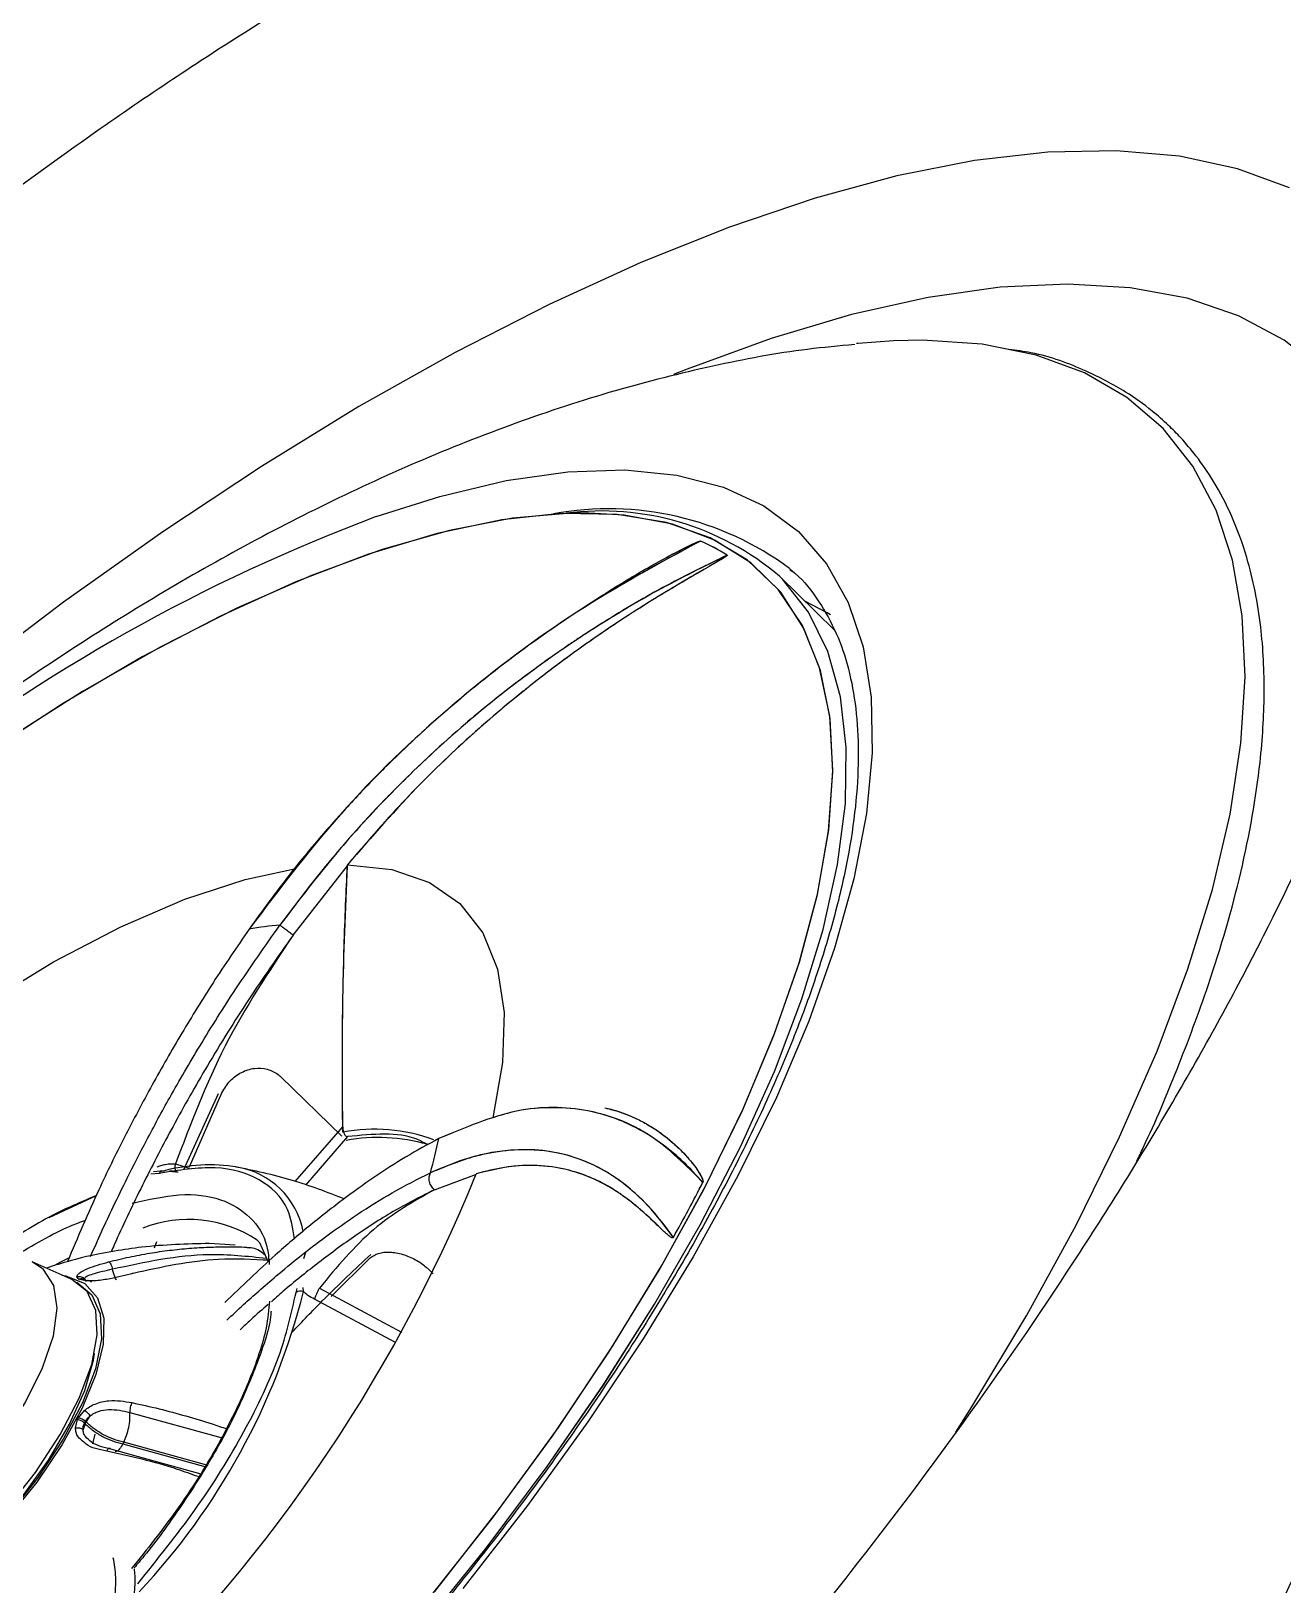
# Model space of a CAD drawing. Header units: inches. Extents: x 2 to 86, y -22 to 129.
# Drawn here: x 71.119 to 73.032, y 19.808 to 22.181 of the extents above; entities that cross this region are included whole.
import ezdxf

# ---------------------------------------------------------------- set-up
doc = ezdxf.new("R2010")
doc.units = ezdxf.units.IN
doc.header["$MEASUREMENT"] = 0
doc.layers.add('1', color=4, linetype='Continuous')
doc.layers.add('BDIM_CYAN', color=4, linetype='Continuous')

# ---------------------------------------------------------------- blocks, each defined once
blk = doc.blocks.new('2020 HS PILLOW')
at = {"layer": '1', "color": 2}
for points, knots in [([(5.8034, -0.0127), (5.5758, -0.0117), (5.1207, -0.0097), (4.4379, -0.0073), (3.7551, -0.0052), (3.0724, -0.0034), (2.3896, -0.0021), (1.7069, -0.001), (1.0241, -0.0003), (0.3414, 0), (-0.3414, 0), (-1.0241, -0.0003), (-1.7069, -0.001), (-2.3896, -0.0021), (-3.0724, -0.0034), (-3.7551, -0.0052), (-4.4379, -0.0073), (-5.1207, -0.0097), (-5.5758, -0.0117), (-5.8034, -0.0127)], [0, 0, 0, 0, 0.058824, 0.117648, 0.176472, 0.235295, 0.294119, 0.352942, 0.411765, 0.470588, 0.529412, 0.588235, 0.647058, 0.705881, 0.764705, 0.823528, 0.882352, 0.941176, 1, 1, 1, 1]), ([(5.8027, -0.0093), (4.0523, -0.005), (0.1838, 0.0045), (-3.6846, -0.0044), (-5.8027, -0.0093)], [0, 0, 0, 0, 0.452479, 1, 1, 1, 1])]:
    blk.add_open_spline(points, degree=3, knots=knots, dxfattribs=at)
blk = doc.blocks.new('2020 RHYTHM')
at = {"layer": 'BDIM_CYAN', "color": 3}
for p, q in [((69.9735, 20.2804), (69.8893, 20.363)), ((69.9735, 20.2804), (69.8893, 20.363)), ((69.9048, 20.3748), (69.9156, 20.3648)), ((69.1464, 19.8148), (69.2293, 19.9205)), ((69.1464, 19.8148), (69.2293, 19.9205)), ((69.2293, 19.9205), (69.2293, 19.922)), ((69.2293, 19.9205), (69.2293, 19.922)), ((69.1274, 19.5982), (69.2209, 19.5076)), ((68.9792, 19.4565), (69.0325, 19.573)), ((68.9883, 19.4609), (69.0376, 19.574)), ((69.1497, 19.4384), (69.2222, 19.5221)), ((69.2295, 19.507), (69.1653, 19.4329)), ((69.3861, 19.5113), (69.3691, 19.5039)), ((68.9666, 19.4653), (68.9873, 19.4586)), ((68.9416, 19.4508), (68.9291, 19.4495)), ((68.95, 19.4547), (68.9331, 19.4531)), ((68.946, 19.4545), (68.943, 19.4543)), ((69.3622, 19.4258), (69.4263, 19.4494)), ((69.3622, 19.4258), (69.4263, 19.4494)), ((68.7738, 19.3832), (68.8458, 19.4172)), ((68.9344, 19.3373), (68.9384, 19.3466)), ((69.0577, 19.3414), (69.0183, 19.3436)), ((69.0917, 19.3488), (69.0942, 19.3464)), ((69.0943, 19.3463), (69.1081, 19.3156)), ((69.163, 19.3208), (69.1659, 19.3303)), ((69.2046, 19.2626), (69.2639, 19.3217)), ((68.8072, 19.2892), (68.7479, 19.3156)), ((69.3537, 19.3039), (69.3602, 19.2976)), ((68.8192, 19.2893), (68.816, 19.293)), ((68.8205, 19.2887), (68.8192, 19.2893)), ((68.8296, 19.2867), (68.8205, 19.2887)), ((68.8273, 19.2888), (68.8259, 19.2894)), ((68.8309, 19.2859), (68.8276, 19.2896)), ((68.8301, 19.2867), (68.8297, 19.2871)), ((69.1509, 19.269), (69.1525, 19.275)), ((69.1623, 19.2703), (69.1617, 19.2765)), ((69.1866, 19.2757), (69.3122, 19.2085)), ((69.3026, 19.1923), (69.1791, 19.2586)), ((68.8184, 19.0774), (68.8277, 19.0888)), ((68.8301, 19.0709), (68.8362, 19.0804)), ((68.8969, 19.0858), (69.038, 19.0467)), ((68.8138, 19.0621), (68.8171, 19.0748)), ((68.8171, 19.0748), (68.8184, 19.0774)), ((68.8288, 19.0683), (68.8254, 19.0597)), ((68.8276, 19.0695), (68.8288, 19.0683)), ((68.8301, 19.0709), (68.8289, 19.0721)), ((68.8436, 19.0525), (68.8398, 19.0376)), ((68.8876, 19.0404), (68.8862, 19.0376)), ((68.8862, 19.0376), (69.013, 19.0025)), ((69.0147, 19.0051), (68.8876, 19.0404)), ((69.006, 18.9914), (68.8677, 19.0297))]:
    blk.add_line(p, q, dxfattribs=at)
at = {"layer": 'BDIM_CYAN', "color": 3, "flags": 128}
for points in [[(70.6689, 20.9557), (70.5892, 20.9852), (70.5007, 21.0041), (70.404, 21.0125), (70.2994, 21.0103), (70.1875, 20.9975), (70.0687, 20.9741), (69.9438, 20.9402), (69.8132, 20.8961), (69.6775, 20.8419), (69.5375, 20.7779), (69.3938, 20.7044), (69.247, 20.6218), (69.098, 20.5303), (68.9473, 20.4306), (68.7957, 20.323), (68.6439, 20.2081)], [(70.8623, 20.3875), (70.8617, 20.3909), (70.8417, 20.476), (70.8114, 20.5521), (70.7709, 20.619), (70.7205, 20.6762), (70.6604, 20.7234), (70.5909, 20.7605), (70.5123, 20.7872), (70.4252, 20.8034), (70.3298, 20.809), (70.2267, 20.804), (70.1165, 20.7884), (69.9996, 20.7623), (69.8767, 20.7258), (69.7484, 20.6791), (69.7275, 20.6707)], [(70.0636, 20.7222), (70.0095, 20.7184), (70.0069, 20.7181)], [(70.1588, 19.0556), (70.1831, 19.094), (70.2673, 19.234), (70.3428, 19.3718), (70.4092, 19.5064), (70.4663, 19.6372), (70.5135, 19.7634), (70.5508, 19.8844), (70.5778, 19.9993), (70.5945, 20.1077), (70.6007, 20.2089), (70.5964, 20.3022), (70.5816, 20.3873), (70.5565, 20.4636), (70.521, 20.5308), (70.4756, 20.5883), (70.4203, 20.6359), (70.3555, 20.6734), (70.2816, 20.7005), (70.199, 20.7171), (70.1081, 20.7231), (70.0636, 20.7222)], [(69.2734, 20.4538), (69.3707, 20.4847), (69.4717, 20.5088), (69.5662, 20.5223), (69.6534, 20.5252), (69.7328, 20.5173), (69.8038, 20.4989), (69.8658, 20.4701), (69.9185, 20.4309), (69.9614, 20.3817), (69.9944, 20.3229), (70.0171, 20.2548), (70.0294, 20.178), (70.0311, 20.093), (70.0224, 20.0003), (70.0032, 19.9006), (69.9737, 19.7947), (69.9341, 19.6832), (69.8847, 19.5669), (69.8258, 19.4468), (69.7578, 19.3235), (69.6812, 19.198), (69.5966, 19.0711), (69.5045, 18.9438), (69.4056, 18.8169)], [(69.5983, 20.4593), (69.5708, 20.4591), (69.4814, 20.4513), (69.3851, 20.4328), (69.2824, 20.4036), (69.1743, 20.3641), (69.0613, 20.3145), (68.9445, 20.2552), (68.8247, 20.1867), (68.7027, 20.1094), (68.5795, 20.0238), (68.456, 19.9308), (68.333, 19.8308), (68.2115, 19.7247), (68.0924, 19.6133), (67.9766, 19.4974), (67.865, 19.3778), (67.7583, 19.2554), (67.6573, 19.1312), (67.5628, 19.006), (67.4756, 18.8808), (67.3962, 18.7565)], [(69.3629, 18.8124), (69.4607, 18.9373), (69.5517, 19.0626), (69.6351, 19.1875), (69.7104, 19.311), (69.7769, 19.4322), (69.8343, 19.5503), (69.8821, 19.6643), (69.9199, 19.7734), (69.9474, 19.8768), (69.9645, 19.9737), (69.9709, 20.0634), (69.9668, 20.1453), (69.952, 20.2188), (69.9268, 20.2832), (69.8913, 20.3382), (69.8457, 20.3832), (69.7904, 20.4181), (69.7258, 20.4425), (69.6524, 20.4562), (69.5983, 20.4593)], [(69.3507, 18.7974), (69.4506, 18.9238), (69.5435, 19.0509), (69.6288, 19.1776), (69.7057, 19.3029), (69.7737, 19.426), (69.8323, 19.5459), (69.881, 19.6616), (69.9195, 19.7723), (69.9475, 19.8772), (69.9647, 19.9754), (69.971, 20.0662), (69.9664, 20.1489), (69.9508, 20.2229), (69.9246, 20.2876), (69.8877, 20.3425), (69.8405, 20.3872), (69.7834, 20.4214), (69.7168, 20.4448), (69.6413, 20.4573), (69.5572, 20.4586), (69.5497, 20.4582)], [(69.5497, 20.4582), (69.4655, 20.4489), (69.3666, 20.4282), (69.2614, 20.3966), (69.1507, 20.3544), (69.0352, 20.302), (68.916, 20.2396), (68.7939, 20.1679), (68.6698, 20.0872), (68.5447, 19.9984)], [(69.3416, 18.7549), (69.4412, 18.8785), (69.5344, 19.003), (69.6204, 19.1274), (69.6986, 19.2509), (69.7685, 19.3724), (69.8297, 19.4913), (69.8816, 19.6066), (69.9238, 19.7174), (69.9561, 19.823), (69.9783, 19.9226), (69.9901, 20.0156), (69.9915, 20.1011), (69.9825, 20.1787), (69.9632, 20.2478), (69.9336, 20.3078), (69.894, 20.3583), (69.8893, 20.3629)], [(69.3416, 18.7548), (69.4412, 18.8785), (69.5343, 19.003), (69.6203, 19.1274), (69.6986, 19.2508), (69.7685, 19.3724), (69.8297, 19.4913), (69.8816, 19.6065), (69.9238, 19.7174), (69.9561, 19.823), (69.9783, 19.9226), (69.9901, 20.0156), (69.9915, 20.1011), (69.9825, 20.1787), (69.9632, 20.2477), (69.9336, 20.3077), (69.894, 20.3583), (69.8893, 20.363)], [(69.9672, 20.304), (69.9624, 20.3069), (69.9283, 20.3247)], [(68.3525, 19.4606), (68.4591, 19.5516), (68.5669, 19.6348), (68.6744, 19.7092), (68.7802, 19.7737), (68.8829, 19.8274), (68.9809, 19.8695), (69.0731, 19.8996), (69.1487, 19.9157)], [(68.3525, 19.4606), (68.4591, 19.5516), (68.5669, 19.6348), (68.6744, 19.7092), (68.7802, 19.7737), (68.8829, 19.8274), (68.9809, 19.8695), (69.0731, 19.8996), (69.1487, 19.9157)], [(69.2293, 19.922), (69.2972, 19.9148), (69.3548, 19.895), (69.4013, 19.8627), (69.4362, 19.8184), (69.4588, 19.7627), (69.4689, 19.6963), (69.4664, 19.6202), (69.4513, 19.5355)], [(69.2293, 19.922), (69.2972, 19.9148), (69.3548, 19.895), (69.4013, 19.8627), (69.4362, 19.8184), (69.4588, 19.7627), (69.4689, 19.6963), (69.4664, 19.6202), (69.4513, 19.5355)], [(68.7821, 19.3107), (68.7916, 19.3158), (68.8045, 19.3225)], [(68.5004, 18.8384), (68.5558, 18.8831), (68.6091, 18.9337), (68.6583, 18.9882), (68.7015, 19.0444), (68.7371, 19.1003), (68.7636, 19.1537), (68.7801, 19.2026), (68.786, 19.245), (68.7809, 19.2793), (68.7651, 19.3042), (68.7479, 19.3156)], [(68.7931, 19.2955), (68.799, 19.2945), (68.828, 19.2827), (68.8476, 19.2609), (68.8572, 19.2297), (68.8563, 19.1902), (68.8451, 19.1438), (68.8239, 19.092), (68.7934, 19.0365), (68.7548, 18.9794), (68.7092, 18.9225), (68.6583, 18.8678), (68.6037, 18.8171), (68.5474, 18.7722)], [(68.8159, 19.2845), (68.8389, 19.2655), (68.8516, 19.2364), (68.8535, 19.1982), (68.8444, 19.1524), (68.8248, 19.1006), (68.7953, 19.0447), (68.757, 18.9867), (68.7113, 18.9287), (68.6598, 18.8727), (68.6045, 18.8209), (68.5472, 18.775)], [(68.626, 18.8508), (68.6567, 18.8806), (68.7077, 18.9364), (68.7529, 18.9942), (68.7906, 19.0519), (68.8196, 19.1074), (68.8387, 19.1588), (68.8472, 19.204), (68.8449, 19.2416), (68.8317, 19.2702), (68.8083, 19.2887), (68.8072, 19.2892)], [(68.368, 18.6917), (68.3757, 18.6931), (68.4217, 18.7067), (68.4726, 18.7303), (68.5264, 18.763), (68.5813, 18.8036), (68.6353, 18.8507), (68.6864, 18.9026), (68.7327, 18.9574), (68.7727, 19.013), (68.8049, 19.0676), (68.828, 19.1191), (68.8413, 19.1657), (68.843, 19.1759)]]:
    blk.add_lwpolyline(points, dxfattribs=at)
at = {"layer": 'BDIM_CYAN', "color": 3}
for centre, radius, start, end in [((69.6291, 20.0022), 0.4635, 53.506, 100.5696), ((69.618, 20.0426), 0.4198, 49.7304, 97.458), ((69.618, 20.0426), 0.4198, 49.736, 97.4582), ((70.2462, 17.8625), 2.7679, 110.5767, 127.9801), ((69.6389, 20.1204), 0.3232, 58.1347, 66.3525), ((69.6389, 20.1204), 0.3232, 58.1357, 66.3572), ((69.1692, 19.3179), 0.5139, 94.7849, 100.0875), ((69.1692, 19.3179), 0.5139, 94.7852, 100.0874), ((69.2701, 19.2484), 0.2697, 70.2378, 100.197), ((69.2761, 19.2249), 0.2806, 74.3923, 99.9822), ((68.6422, 19.6557), 0.7425, 344.0521, 348.2006), ((69.0186, 19.1947), 0.269, 80.9248, 104.7919), ((69.0405, 19.3384), 0.1236, 11.2198, 80.438), ((67.2391, 20.3407), 2.3614, 312.7703, 337.8458), ((67.2649, 20.7277), 2.8202, 330.8278, 332.7661), ((67.2649, 20.7277), 2.8202, 330.828, 332.7661), ((68.9865, 19.1903), 0.1902, 56.4217, 111.5218), ((68.8227, 19.2799), 0.0101, 45.8349, 110.4183), ((68.7994, 19.2203), 0.0733, 64.45, 65.6089), ((68.1521, 19.5256), 1.042, 316.7586, 345.8176), ((69.158, 19.2575), 0.0135, 71.36, 121.6334), ((68.8153, 19.0579), 0.0197, 46.0832, 80.8035), ((68.3018, 19.3452), 0.5936, 332.3266, 332.6141), ((68.303, 19.344), 0.5936, 332.3266, 332.6141)]:
    blk.add_arc(centre, radius, start, end, dxfattribs=at)
for points, knots in [([(69.8853, 23.2925), (69.9094, 23.2684), (69.9576, 23.2202), (70.0296, 23.1482), (70.1013, 23.0764), (70.1729, 23.0049), (70.2442, 22.9336), (70.3153, 22.8625), (70.4121, 22.7657), (70.5342, 22.6436), (70.6971, 22.4807), (70.8745, 22.3032), (71.0983, 22.0794), (71.3512, 21.8265), (71.5813, 21.5964), (71.7589, 21.4189), (71.8854, 21.2924), (72.0111, 21.1666), (72.0943, 21.0835), (72.1358, 21.0419)], [0, 0, 0, 0, 0.030402, 0.060804, 0.091206, 0.121608, 0.15201, 0.182412, 0.212814, 0.276657, 0.3405, 0.425624, 0.510749, 0.638437, 0.766126, 0.824595, 0.883063, 0.941532, 1, 1, 1, 1]), ([(69.7193, 23.0726), (69.706, 23.0553), (69.6543, 22.9884), (69.5633, 22.8724), (69.3289, 22.5773), (68.812, 21.9443), (67.9824, 20.9968), (66.9343, 19.9041), (66.0185, 19.0328), (65.3564, 18.4447), (64.9721, 18.1152), (64.7296, 17.912), (64.5766, 17.7859), (64.5211, 17.7404), (64.5146, 17.7351)], [0.3254136, 0.3254136, 0.3254136, 0.3254136, 0.328125, 0.3359375, 0.34375, 0.375, 0.4375, 0.5, 0.5625, 0.59375, 0.609375, 0.625, 0.6328125, 0.6338483, 0.6338483, 0.6338483, 0.6338483]), ([(69.7193, 23.0726), (69.7264, 23.0649), (69.7407, 23.0494), (69.7623, 23.0261), (69.7842, 23.0026), (69.8062, 22.979), (69.8283, 22.9553), (69.8505, 22.9315), (69.8728, 22.9077), (69.8952, 22.8839), (69.9176, 22.86), (69.94, 22.8361), (69.9625, 22.8122), (69.985, 22.7883), (70.0075, 22.7643), (70.0301, 22.7403), (70.0526, 22.7164), (70.0752, 22.6924), (70.0978, 22.6684), (70.1203, 22.6444), (70.1429, 22.6204), (70.1655, 22.5964), (70.188, 22.5725), (70.2105, 22.5485), (70.2331, 22.5246), (70.2556, 22.5006), (70.2781, 22.4767), (70.3006, 22.4528), (70.323, 22.4289), (70.3455, 22.4051), (70.368, 22.3812), (70.3904, 22.3574), (70.4128, 22.3336), (70.4352, 22.3098), (70.4575, 22.2861), (70.4799, 22.2623), (70.5022, 22.2386), (70.5245, 22.2149), (70.5468, 22.1912), (70.5691, 22.1676), (70.5913, 22.144), (70.6135, 22.1204), (70.6357, 22.0969), (70.6579, 22.0733), (70.6801, 22.0498), (70.7022, 22.0263), (70.7243, 22.0029), (70.7766, 21.9474), (70.8589, 21.8601), (70.9707, 21.7417), (71.0819, 21.6241), (71.1923, 21.5075), (71.3021, 21.3917), (71.4113, 21.2769), (71.5197, 21.1631), (71.6276, 21.0501), (71.6989, 20.9757), (71.7346, 20.9385)], [0, 0, 0, 0, 0.0108686, 0.0217381, 0.0326082, 0.043479, 0.0543502, 0.0652217, 0.0760934, 0.0869652, 0.0978371, 0.1087089, 0.1195806, 0.1304521, 0.1413234, 0.1521945, 0.1630653, 0.173936, 0.1848066, 0.195677, 0.2065474, 0.2174176, 0.2282878, 0.2391579, 0.2500281, 0.2608983, 0.2717685, 0.2826387, 0.2935089, 0.3043791, 0.3152494, 0.3261196, 0.3369899, 0.3478601, 0.3587303, 0.3696006, 0.3804707, 0.3913409, 0.4022111, 0.4130812, 0.4239513, 0.4348213, 0.4456913, 0.4565613, 0.4674312, 0.4783011, 0.4891709, 0.5000406, 0.5555961, 0.6111499, 0.6667023, 0.7222533, 0.7778029, 0.8333517, 0.8889003, 0.9444495, 1, 1, 1, 1]), ([(71.8013, 21.0749), (71.7802, 21.0957), (71.7378, 21.1373), (71.6739, 21.2), (71.6097, 21.2629), (71.5453, 21.3261), (71.4805, 21.3894), (71.4155, 21.453), (71.3501, 21.5168), (71.2845, 21.5807), (71.2185, 21.6449), (71.1522, 21.7092), (71.0856, 21.7737), (71.0186, 21.8383), (70.9513, 21.9032), (70.8836, 21.9681), (70.8156, 22.0333), (70.7473, 22.0986), (70.6785, 22.164), (70.6094, 22.2296), (70.54, 22.2955), (70.4702, 22.3616), (70.4002, 22.4279), (70.3298, 22.4943), (70.2664, 22.5543), (70.2099, 22.6076), (70.1605, 22.6543), (70.111, 22.701), (70.0615, 22.7478), (70.012, 22.7946), (69.9625, 22.8413), (69.9132, 22.888), (69.8639, 22.9347), (69.815, 22.9812), (69.7666, 23.0273), (69.7351, 23.0575), (69.7193, 23.0726)], [0, 0, 0, 0, 0.032606, 0.065211, 0.097816, 0.13042, 0.163024, 0.195628, 0.228232, 0.260837, 0.293443, 0.326049, 0.358656, 0.391264, 0.423872, 0.45648, 0.489089, 0.521698, 0.554309, 0.586919, 0.619531, 0.652143, 0.684756, 0.717368, 0.74998, 0.772709, 0.795437, 0.818166, 0.840894, 0.863623, 0.886353, 0.909084, 0.931814, 0.954545, 0.977273, 1, 1, 1, 1]), ([(67.6862, 16.858), (67.6082, 16.8184), (67.532, 16.7827), (67.383, 16.719), (67.3102, 16.6909), (67.1679, 16.6423), (67.0985, 16.6219), (67.0138, 16.6011), (66.997, 16.5972), (66.9637, 16.5899), (66.9472, 16.5865), (66.8983, 16.5771), (66.8663, 16.5719), (66.7101, 16.5508), (66.5958, 16.5499), (66.4667, 16.5688), (66.4416, 16.5736), (66.4051, 16.5824), (66.393, 16.5856), (66.3695, 16.5925), (66.3579, 16.5961), (66.3013, 16.6157), (66.2597, 16.6353), (66.1837, 16.6819), (66.1494, 16.709), (66.0882, 16.7708), (66.0613, 16.8054), (66.0326, 16.8537), (66.0271, 16.8636), (66.0166, 16.8838), (66.0117, 16.894), (65.9976, 16.9255), (65.9893, 16.9473), (65.9677, 17.015), (65.9575, 17.0633), (65.9457, 17.1659), (65.9441, 17.2204), (65.9483, 17.3067), (65.9508, 17.3363), (65.958, 17.3971), (65.9627, 17.428), (65.9917, 17.5854), (66.0318, 17.7195), (66.1026, 17.8975), (66.1178, 17.9337), (66.1502, 18.007), (66.1676, 18.0443), (66.2223, 18.1568), (66.2623, 18.2328), (66.3925, 18.4633), (66.4928, 18.6206), (66.6201, 18.8021), (66.6344, 18.8224), (66.6634, 18.8628), (66.6781, 18.8831), (66.7224, 18.9437), (66.7526, 18.984), (66.8447, 19.105), (66.9083, 19.1854), (67.0397, 19.3461), (67.1076, 19.4263), (67.2124, 19.5465), (67.2479, 19.5865), (67.3199, 19.6666), (67.3563, 19.7064), (67.5391, 19.9037), (67.6892, 20.0565), (67.92, 20.2783), (67.998, 20.3509), (68.0966, 20.4401), (68.1165, 20.4578), (68.1561, 20.493), (68.1758, 20.5105), (68.2351, 20.5623), (68.2746, 20.5963), (68.4718, 20.7629), (68.6288, 20.8863), (68.8249, 21.0272), (68.864, 21.0548), (68.9424, 21.1084), (68.9817, 21.1346), (69.0983, 21.2101), (69.1747, 21.2566), (69.3249, 21.3422), (69.3988, 21.3812), (69.544, 21.4515), (69.6154, 21.4827), (69.7205, 21.5236), (69.7554, 21.5362), (69.8237, 21.5591), (69.8573, 21.5694), (69.9561, 21.5969), (70.0195, 21.6108), (70.1414, 21.6298), (70.1999, 21.6348), (70.2839, 21.6357), (70.3113, 21.6349), (70.3515, 21.632), (70.3647, 21.6307), (70.3907, 21.6276), (70.4035, 21.6258), (70.4664, 21.6153), (70.5133, 21.6026), (70.6003, 21.5687), (70.6405, 21.5476), (70.6957, 21.5096), (70.7132, 21.4959), (70.7382, 21.4738), (70.7463, 21.4662), (70.7622, 21.4504), (70.7699, 21.4423), (70.8071, 21.4003), (70.8329, 21.3631), (70.8986, 21.2412), (70.9271, 21.1463), (70.943, 21.0109), (70.9451, 20.9829), (70.9475, 20.9259), (70.9476, 20.8967), (70.945, 20.8075), (70.9394, 20.7456), (70.9202, 20.6172), (70.9067, 20.5506), (70.8804, 20.4471), (70.8706, 20.412), (70.8491, 20.3405), (70.8373, 20.3042), (70.7739, 20.1214), (70.7086, 19.97), (70.5894, 19.7353), (70.5461, 19.6557), (70.4757, 19.5343), (70.4512, 19.4934), (70.4011, 19.4119), (70.3752, 19.3711), (70.2427, 19.1672), (70.1256, 19.004), (69.9653, 18.7996), (69.9326, 18.7587), (69.8657, 18.6769), (69.8314, 18.6359), (69.7278, 18.5143), (69.657, 18.4346), (69.4397, 18.1991), (69.2885, 18.0471), (69.1109, 17.882), (69.091, 17.8637), (69.0513, 17.8275), (69.0313, 17.8095), (68.9716, 17.7561), (68.9317, 17.7211), (68.8116, 17.618), (68.7313, 17.5518), (68.57, 17.4242), (68.489, 17.3629), (68.367, 17.2747), (68.3262, 17.2459), (68.2446, 17.1897), (68.2038, 17.1623), (68.0822, 17.0829), (68.002, 17.0333), (67.843, 16.9406), (67.7642, 16.8976), (67.6862, 16.858)], [0, 0, 0, 0, 0.015625, 0.015625, 0.03125, 0.03125, 0.046875, 0.046875, 0.050781, 0.050781, 0.054688, 0.054688, 0.0625, 0.0625, 0.09375, 0.09375, 0.101563, 0.101563, 0.105469, 0.105469, 0.109375, 0.109375, 0.125, 0.125, 0.140625, 0.140625, 0.15625, 0.15625, 0.160156, 0.160156, 0.164063, 0.164063, 0.171875, 0.171875, 0.1875, 0.1875, 0.203125, 0.203125, 0.210938, 0.210938, 0.21875, 0.21875, 0.25, 0.25, 0.257813, 0.257813, 0.265625, 0.265625, 0.28125, 0.28125, 0.3125, 0.3125, 0.316406, 0.316406, 0.320313, 0.320313, 0.328125, 0.328125, 0.34375, 0.34375, 0.359375, 0.359375, 0.367188, 0.367188, 0.375, 0.375, 0.40625, 0.40625, 0.421875, 0.421875, 0.425781, 0.425781, 0.429688, 0.429688, 0.4375, 0.4375, 0.46875, 0.46875, 0.476563, 0.476563, 0.484375, 0.484375, 0.5, 0.5, 0.515625, 0.515625, 0.53125, 0.53125, 0.539063, 0.539063, 0.546875, 0.546875, 0.5625, 0.5625, 0.578125, 0.578125, 0.585938, 0.585938, 0.589844, 0.589844, 0.59375, 0.59375, 0.609375, 0.609375, 0.625, 0.625, 0.632813, 0.632813, 0.636719, 0.636719, 0.640625, 0.640625, 0.65625, 0.65625, 0.6875, 0.6875, 0.695313, 0.695313, 0.703125, 0.703125, 0.71875, 0.71875, 0.734375, 0.734375, 0.742188, 0.742188, 0.75, 0.75, 0.78125, 0.78125, 0.796875, 0.796875, 0.804688, 0.804688, 0.8125, 0.8125, 0.84375, 0.84375, 0.851563, 0.851563, 0.859375, 0.859375, 0.875, 0.875, 0.90625, 0.90625, 0.910156, 0.910156, 0.914063, 0.914063, 0.921875, 0.921875, 0.9375, 0.9375, 0.953125, 0.953125, 0.960938, 0.960938, 0.96875, 0.96875, 0.984375, 0.984375, 1, 1, 1, 1]), ([(70.0044, 20.7165), (69.9804, 20.7144), (69.9073, 20.7078), (69.7852, 20.6845), (69.6366, 20.6473), (69.4861, 20.598), (69.3364, 20.5387), (69.1894, 20.4708), (69.0465, 20.396), (68.9075, 20.3151), (68.7725, 20.2289), (68.6415, 20.1383), (68.5153, 20.0444), (68.3958, 19.9494), (68.2876, 19.858), (68.1951, 19.7757), (68.1107, 19.6973), (68.0373, 19.6265), (67.9893, 19.578), (67.9693, 19.5578)], [0, 0, 0, 0, 0.032598, 0.099227, 0.168906, 0.240693, 0.312964, 0.38394, 0.45332, 0.521106, 0.587386, 0.652202, 0.715421, 0.776468, 0.833334, 0.881823, 0.920948, 0.96713, 1, 1, 1, 1]), ([(70.4353, 19.4695), (70.4386, 19.4764), (70.4622, 19.5244), (70.4995, 19.6144), (70.5529, 19.7566), (70.5984, 19.9152), (70.6244, 20.0622), (70.6319, 20.1859), (70.6266, 20.2914), (70.6086, 20.3813), (70.5821, 20.4537), (70.5555, 20.5049), (70.5286, 20.5441), (70.505, 20.5721), (70.4824, 20.595), (70.455, 20.619), (70.4144, 20.6482), (70.3538, 20.6792), (70.2949, 20.7019), (70.2514, 20.7076), (70.2401, 20.7091)], [0, 0, 0, 0, 0.010401, 0.073019, 0.142, 0.239914, 0.342844, 0.411332, 0.484429, 0.567522, 0.622192, 0.673328, 0.714711, 0.74633, 0.769653, 0.799004, 0.842911, 0.901358, 0.97432, 1, 1, 1, 1]), ([(69.7686, 20.4165), (69.7052, 20.3821), (69.5786, 20.3135), (69.3961, 20.1762), (69.224, 20.015), (69.1275, 19.8876), (69.0792, 19.8239)], [0, 0, 0, 0, 0.2501852, 0.5001719, 0.7500543, 1, 1, 1, 1]), ([(69.7686, 20.4165), (69.7152, 20.3879), (69.6218, 20.3378), (69.4901, 20.2474), (69.3937, 20.1704), (69.3193, 20.1027), (69.2668, 20.051), (69.2203, 20.0015), (69.1783, 19.9533), (69.1314, 19.8962), (69.0992, 19.8516), (69.0792, 19.8239)], [0, 0, 0, 0, 0.2105463, 0.3686276, 0.5331854, 0.613167, 0.6914422, 0.7680959, 0.827975, 0.8928335, 1, 1, 1, 1]), ([(69.5856, 20.3118), (69.5959, 20.3187), (69.6182, 20.3335), (69.6511, 20.3539), (69.6827, 20.3726), (69.7163, 20.3915), (69.7431, 20.4055), (69.7616, 20.4142), (69.7665, 20.4161), (69.7679, 20.4165), (69.7684, 20.4166), (69.7685, 20.4165), (69.7686, 20.4165)], [0, 0, 0, 0, 0.169396, 0.365318, 0.53703, 0.683997, 0.911295, 0.972799, 0.990531, 0.996235, 0.998342, 1, 1, 1, 1]), ([(69.7173, 20.3918), (69.7298, 20.3984), (69.7457, 20.4068), (69.7622, 20.4145), (69.7667, 20.4162), (69.768, 20.4165), (69.7684, 20.4166), (69.7685, 20.4165), (69.7686, 20.4165)], [0, 0, 0, 0, 0.712676, 0.911126, 0.968686, 0.987401, 0.994405, 1, 1, 1, 1]), ([(69.8096, 20.3949), (69.7739, 20.3775), (69.7096, 20.346), (69.6397, 20.3045), (69.5997, 20.279), (69.5825, 20.2678), (69.5668, 20.2573), (69.5526, 20.2475), (69.5399, 20.2386), (69.4939, 20.2059), (69.4161, 20.1454), (69.3108, 20.0486), (69.2129, 19.944), (69.155, 19.8678), (69.1263, 19.83)], [0, 0, 0, 0, 0.143689, 0.258956, 0.284448, 0.307987, 0.329573, 0.349205, 0.366882, 0.382606, 0.540573, 0.696139, 0.849289, 1, 1, 1, 1]), ([(69.8096, 20.3949), (69.7829, 20.382), (69.7236, 20.3533), (69.6392, 20.3048), (69.5559, 20.2507), (69.4825, 20.1973), (69.4067, 20.1361), (69.331, 20.0675), (69.2572, 19.9917), (69.1886, 19.913), (69.1478, 19.8586), (69.1263, 19.83)], [0, 0, 0, 0, 0.107487, 0.23857, 0.342527, 0.450053, 0.545408, 0.666282, 0.78411, 0.886489, 1, 1, 1, 1]), ([(69.8096, 20.3949), (69.8096, 20.3949), (69.8096, 20.3949), (69.8096, 20.3948), (69.8096, 20.3947), (69.8095, 20.3946), (69.8094, 20.3944), (69.809, 20.394), (69.8081, 20.3933), (69.804, 20.3905), (69.7967, 20.3861), (69.7852, 20.3794), (69.7714, 20.3715), (69.7545, 20.3618), (69.7347, 20.3501), (69.7087, 20.3346), (69.6736, 20.3129), (69.6295, 20.2842), (69.576, 20.247), (69.511, 20.1985), (69.4307, 20.1319), (69.3325, 20.0407), (69.2663, 19.9645), (69.2293, 19.922)], [0, 0, 0, 0, 0.000416, 0.0006, 0.00078, 0.000969, 0.001177, 0.001677, 0.003122, 0.005243, 0.020905, 0.037848, 0.05999, 0.087307, 0.118997, 0.156131, 0.213741, 0.290149, 0.37321, 0.479469, 0.616934, 0.78586, 1, 1, 1, 1]), ([(69.8096, 20.3949), (69.8096, 20.3949), (69.8096, 20.3949), (69.8096, 20.3948), (69.8096, 20.3947), (69.8095, 20.3946), (69.8094, 20.3944), (69.809, 20.394), (69.8082, 20.3934), (69.8043, 20.3906), (69.7972, 20.3864), (69.7861, 20.38), (69.7728, 20.3723), (69.752, 20.3603), (69.7217, 20.3425), (69.6802, 20.3171), (69.6448, 20.2942), (69.6173, 20.2756), (69.5995, 20.2633), (69.578, 20.2481), (69.554, 20.2306), (69.5304, 20.2127), (69.5106, 20.1972), (69.4668, 20.1623), (69.4005, 20.1048), (69.3114, 20.0176), (69.2571, 19.9543), (69.2293, 19.922)], [0, 0, 0, 0, 0.0004, 0.000576, 0.00075, 0.000931, 0.001131, 0.001611, 0.002997, 0.005031, 0.020048, 0.036526, 0.057769, 0.083747, 0.136768, 0.204479, 0.286483, 0.310738, 0.34021, 0.374837, 0.418209, 0.460123, 0.493645, 0.518883, 0.683343, 0.838295, 1, 1, 1, 1]), ([(69.9055, 20.3732), (69.908, 20.3712), (69.9257, 20.3578), (69.9498, 20.326), (69.9772, 20.2775), (69.9958, 20.2228), (70.0071, 20.1619), (70.0111, 20.0948), (70.0076, 20.0215), (69.9965, 19.9423), (69.9779, 19.8577), (69.9517, 19.7679), (69.918, 19.6736), (69.8769, 19.5754), (69.8285, 19.4737), (69.7733, 19.3695), (69.7115, 19.2632), (69.6437, 19.1559), (69.5706, 19.0484), (69.4932, 18.9421), (69.4136, 18.8395), (69.3364, 18.7455), (69.2665, 18.6644), (69.1996, 18.5899), (69.1395, 18.5255), (69.0985, 18.4834), (69.082, 18.4664)], [0, 0, 0, 0, 0.008801, 0.061389, 0.109778, 0.15668, 0.202654, 0.248183, 0.293567, 0.338952, 0.384413, 0.429989, 0.475679, 0.521464, 0.56731, 0.613175, 0.658998, 0.704694, 0.750124, 0.795032, 0.838855, 0.879995, 0.91488, 0.943302, 0.977094, 1, 1, 1, 1]), ([(69.2223, 19.5138), (69.2218, 19.5824), (69.2209, 19.7199), (69.2265, 19.8535), (69.2293, 19.9205)], [0, 0, 0, 0, 0.4987121, 1, 1, 1, 1]), ([(69.2222, 19.5221), (69.222, 19.541), (69.2215, 19.589), (69.2216, 19.6578), (69.2226, 19.7305), (69.2242, 19.7957), (69.2264, 19.8597), (69.2283, 19.9007), (69.2293, 19.9205)], [0, 0, 0, 0, 0.140194, 0.355987, 0.512976, 0.68565, 0.848015, 1, 1, 1, 1]), ([(69.0792, 19.8239), (69.0606, 19.7967), (69.0249, 19.7445), (68.9757, 19.6648), (68.9305, 19.586), (68.8884, 19.5062), (68.8441, 19.4164), (68.8172, 19.3527), (68.8017, 19.316)], [0, 0, 0, 0, 0.1679175, 0.3229165, 0.4789753, 0.6347365, 0.7894509, 1, 1, 1, 1]), ([(68.837, 19.324), (68.8425, 19.3366), (68.8536, 19.3619), (68.8724, 19.4017), (68.8951, 19.4483), (68.9236, 19.5039), (68.9602, 19.5714), (69.0054, 19.6489), (69.061, 19.7374), (69.1036, 19.7978), (69.1263, 19.83)], [0, 0, 0, 0, 0.071727, 0.144484, 0.228522, 0.340093, 0.46733, 0.623005, 0.798646, 1, 1, 1, 1]), ([(69.1464, 19.8148), (69.1445, 19.8161), (69.1406, 19.8188), (69.1346, 19.8233), (69.1293, 19.8274), (69.1273, 19.8292), (69.1263, 19.83)], [0, 0, 0, 0, 0.240996, 0.5, 0.759004, 1, 1, 1, 1]), ([(69.1464, 19.8148), (69.1445, 19.8161), (69.1406, 19.8188), (69.1346, 19.8233), (69.1293, 19.8274), (69.1273, 19.8292), (69.1263, 19.83)], [0, 0, 0, 0, 0.240961, 0.499951, 0.758968, 1, 1, 1, 1]), ([(69.1464, 19.8148), (69.1233, 19.782), (69.0775, 19.7168), (69.0168, 19.6188), (68.9639, 19.5259), (68.9184, 19.438), (68.8872, 19.3739), (68.8714, 19.3379), (68.8683, 19.3308)], [0, 0, 0, 0, 0.213865, 0.424608, 0.614518, 0.785701, 0.95759, 1, 1, 1, 1]), ([(69.1464, 19.8148), (69.1096, 19.7595), (69.0365, 19.6496), (68.9898, 19.5264), (68.9666, 19.4653)], [0, 0, 0, 0, 0.503992, 1, 1, 1, 1]), ([(69.0376, 19.574), (69.0415, 19.5803), (69.0491, 19.593), (69.067, 19.606), (69.0871, 19.6124), (69.1069, 19.6111), (69.1202, 19.6047), (69.1261, 19.5994), (69.1274, 19.5982)], [0, 0, 0, 0, 0.1949407, 0.3898487, 0.5845358, 0.7719154, 0.9481084, 1, 1, 1, 1]), ([(69.7724, 19.4371), (69.7466, 19.4631), (69.6949, 19.5149), (69.5989, 19.5518), (69.4896, 19.5546), (69.4092, 19.5208), (69.3691, 19.5039)], [0, 0, 0, 0, 0.250185, 0.500172, 0.750054, 1, 1, 1, 1]), ([(69.7724, 19.4371), (69.7626, 19.4479), (69.7435, 19.4688), (69.7097, 19.4971), (69.6742, 19.5197), (69.6353, 19.5367), (69.593, 19.5483), (69.5437, 19.5524), (69.4947, 19.5488), (69.4633, 19.5395), (69.451, 19.5358)], [0, 0, 0, 0, 0.118224, 0.22921, 0.373928, 0.485306, 0.603548, 0.758612, 0.905147, 1, 1, 1, 1]), ([(69.6227, 19.5507), (69.625, 19.5502), (69.6342, 19.5485), (69.6493, 19.5434), (69.6682, 19.5359), (69.6862, 19.5267), (69.706, 19.5143), (69.7258, 19.4989), (69.7436, 19.4816), (69.7563, 19.4668), (69.7648, 19.4551), (69.7698, 19.4467), (69.7722, 19.4414), (69.7727, 19.4388), (69.7727, 19.4378), (69.7725, 19.4373), (69.7724, 19.4371)], [0, 0, 0, 0, 0.036448, 0.144745, 0.252492, 0.359661, 0.46622, 0.624118, 0.751556, 0.847416, 0.915922, 0.963634, 0.98861, 0.995931, 0.998346, 1, 1, 1, 1]), ([(69.6297, 19.5491), (69.6353, 19.5476), (69.6476, 19.5442), (69.6657, 19.537), (69.6842, 19.5278), (69.7022, 19.5168), (69.7188, 19.5044), (69.7335, 19.4915), (69.7457, 19.4791), (69.7579, 19.4648), (69.7669, 19.4524), (69.7718, 19.4423), (69.7726, 19.4391), (69.7726, 19.4379), (69.7726, 19.4375), (69.7725, 19.4372), (69.7724, 19.4371)], [0, 0, 0, 0, 0.094876, 0.208146, 0.322246, 0.437202, 0.555164, 0.66033, 0.752375, 0.831008, 0.952648, 0.98551, 0.994964, 0.997999, 0.999119, 1, 1, 1, 1]), ([(69.2222, 19.5221), (69.2223, 19.5202), (69.2225, 19.5174), (69.2233, 19.5138), (69.2242, 19.5114), (69.2253, 19.5094), (69.2266, 19.5079), (69.2281, 19.507), (69.229, 19.507), (69.2295, 19.507)], [0, 0, 0, 0, 0.275753, 0.40596, 0.527611, 0.647998, 0.763449, 0.879383, 1, 1, 1, 1]), ([(69.3518, 19.4943), (69.3461, 19.4976), (69.3161, 19.515), (69.2683, 19.5106), (69.2295, 19.507)], [0, 0, 0, 0, 0.188389, 1, 1, 1, 1]), ([(69.3691, 19.5039), (69.3522, 19.4948), (69.3198, 19.4774), (69.2702, 19.4453), (69.2207, 19.4099), (69.1703, 19.3702), (69.1106, 19.3195), (69.0677, 19.2783), (69.0419, 19.2535)], [0, 0, 0, 0, 0.163946, 0.315278, 0.464911, 0.618234, 0.770778, 1, 1, 1, 1]), ([(69.7273, 19.3531), (69.7146, 19.37), (69.6916, 19.4006), (69.6626, 19.4266), (69.645, 19.4399), (69.6373, 19.4452), (69.6301, 19.4499), (69.6234, 19.4539), (69.6174, 19.4573), (69.5952, 19.469), (69.5547, 19.4838), (69.4917, 19.4892), (69.4252, 19.4799), (69.3791, 19.4611), (69.3562, 19.4517)], [0, 0, 0, 0, 0.143681, 0.2589465, 0.2844391, 0.307979, 0.3295661, 0.3491999, 0.3668799, 0.3826057, 0.540573, 0.6961391, 0.8492892, 1, 1, 1, 1]), ([(69.7273, 19.3531), (69.7179, 19.3659), (69.6969, 19.3944), (69.6628, 19.4274), (69.6256, 19.4539), (69.5895, 19.4715), (69.5488, 19.4836), (69.504, 19.4885), (69.4556, 19.4845), (69.4063, 19.4729), (69.3734, 19.459), (69.3562, 19.4517)], [0, 0, 0, 0, 0.107422, 0.238426, 0.342334, 0.449837, 0.545161, 0.666071, 0.783925, 0.886394, 1, 1, 1, 1]), ([(68.9386, 19.4608), (68.9405, 19.4616), (68.9442, 19.4631), (68.9515, 19.4647), (68.9594, 19.4656), (68.9642, 19.4654), (68.9666, 19.4653)], [0, 0, 0, 0, 0.2524801, 0.505057, 0.7548782, 1, 1, 1, 1]), ([(69.1487, 19.3512), (69.146, 19.3669), (69.139, 19.4069), (69.0976, 19.4443), (69.032, 19.465), (68.9715, 19.4555), (68.9416, 19.4508)], [0, 0, 0, 0, 0.1772365, 0.4537798, 0.7303231, 1, 1, 1, 1]), ([(68.9668, 19.4558), (68.9667, 19.4563), (68.9663, 19.4575), (68.9661, 19.4598), (68.9662, 19.4625), (68.9665, 19.4643), (68.9666, 19.4653)], [0, 0, 0, 0, 0.224988, 0.474808, 0.735388, 1, 1, 1, 1]), ([(69.2243, 19.4119), (69.1982, 19.422), (69.1437, 19.4429), (69.0865, 19.4549), (69.0567, 19.4611)], [0, 0, 0, 0, 0.478526, 1, 1, 1, 1]), ([(69.7041, 19.3704), (69.7041, 19.3704), (69.6995, 19.3748), (69.6895, 19.3845), (69.6722, 19.3999), (69.657, 19.4118), (69.6449, 19.4203), (69.637, 19.4255), (69.6271, 19.4314), (69.6159, 19.4375), (69.6046, 19.4428), (69.5948, 19.4469), (69.5727, 19.455), (69.5369, 19.463), (69.4833, 19.4639), (69.4455, 19.4548), (69.4262, 19.4502)], [0, 0, 0, 0, 0.000289, 0.058607, 0.13338, 0.224155, 0.25045, 0.282579, 0.320474, 0.367658, 0.413142, 0.449793, 0.477726, 0.656209, 0.824477, 1, 1, 1, 1]), ([(69.7273, 19.3531), (69.7273, 19.353), (69.7273, 19.3529), (69.7272, 19.3528), (69.727, 19.3527), (69.7269, 19.3526), (69.7268, 19.3525), (69.7266, 19.3524), (69.7261, 19.3524), (69.7255, 19.3524), (69.7228, 19.3534), (69.7194, 19.3563), (69.7143, 19.3606), (69.7089, 19.3658), (69.7016, 19.3728), (69.6922, 19.3819), (69.6803, 19.3928), (69.6664, 19.4046), (69.6515, 19.4159), (69.635, 19.427), (69.6161, 19.4377), (69.5907, 19.4491), (69.5568, 19.4594), (69.5152, 19.464), (69.4707, 19.4615), (69.4406, 19.4538), (69.4262, 19.4502)], [0, 0, 0, 0, 0.000231, 0.000437, 0.000628, 0.000819, 0.001023, 0.001252, 0.001812, 0.00345, 0.005859, 0.023596, 0.040537, 0.061853, 0.087513, 0.12771, 0.17519, 0.229807, 0.291388, 0.346437, 0.414944, 0.495682, 0.609911, 0.750097, 0.879926, 1, 1, 1, 1]), ([(68.9568, 19.4543), (68.9577, 19.4542), (68.962, 19.4541), (68.9661, 19.4533), (68.9693, 19.4527)], [0, 0, 0, 0, 0.207962, 1, 1, 1, 1]), ([(68.9709, 19.4527), (68.9673, 19.4533), (68.9632, 19.4541), (68.9587, 19.4543), (68.9582, 19.4543)], [0, 0, 0, 0, 0.871671, 1, 1, 1, 1]), ([(69.045, 19.2265), (69.0535, 19.2345), (69.0698, 19.2499), (69.095, 19.2722), (69.1236, 19.2968), (69.1577, 19.3249), (69.1991, 19.3567), (69.2465, 19.39), (69.3005, 19.4239), (69.3368, 19.442), (69.3562, 19.4517)], [0, 0, 0, 0, 0.078805, 0.151007, 0.234404, 0.345125, 0.471391, 0.62588, 0.800181, 1, 1, 1, 1]), ([(69.3622, 19.4258), (69.3606, 19.4274), (69.3572, 19.4309), (69.3544, 19.438), (69.3538, 19.4455), (69.3554, 19.4497), (69.3562, 19.4517)], [0, 0, 0, 0, 0.240996, 0.5, 0.759004, 1, 1, 1, 1]), ([(69.3622, 19.4258), (69.3606, 19.4274), (69.3572, 19.4309), (69.3544, 19.438), (69.3538, 19.4455), (69.3554, 19.4497), (69.3562, 19.4517)], [0, 0, 0, 0, 0.240961, 0.499951, 0.758968, 1, 1, 1, 1]), ([(68.8458, 19.4171), (68.8187, 19.4056), (68.7655, 19.383), (68.7072, 19.3437), (68.6786, 19.3244)], [0, 0, 0, 0, 0.508886, 1, 1, 1, 1]), ([(68.9005, 19.4052), (68.9252, 19.4107), (68.9769, 19.4223), (69.0378, 19.414), (69.0824, 19.3864), (69.1063, 19.3511), (69.1091, 19.3211), (69.11, 19.3115)], [0, 0, 0, 0, 0.213246, 0.447489, 0.676864, 0.897085, 1, 1, 1, 1]), ([(69.3622, 19.4258), (69.3426, 19.4159), (69.3037, 19.3964), (69.2442, 19.3582), (69.1876, 19.3168), (69.1444, 19.2824), (69.12, 19.2609), (69.1131, 19.2547)], [0, 0, 0, 0, 0.2503644, 0.4970736, 0.7193952, 0.9197926, 1, 1, 1, 1]), ([(69.3622, 19.4258), (69.3305, 19.4079), (69.2674, 19.3725), (69.2134, 19.3078), (69.1866, 19.2757)], [0, 0, 0, 0, 0.503992, 1, 1, 1, 1]), ([(68.7185, 19.323), (68.7484, 19.3409), (68.7871, 19.364), (68.8215, 19.3765), (68.8293, 19.3793)], [0, 0, 0, 0, 0.772004, 1, 1, 1, 1]), ([(69.0183, 19.3436), (68.9838, 19.3428), (68.9354, 19.3416), (68.8645, 19.3308), (68.8155, 19.321), (68.7815, 19.3099), (68.7695, 19.306)], [0, 0, 0, 0, 0.408716, 0.5745648, 0.8506693, 1, 1, 1, 1]), ([(73.2832, 19.3511), (73.2194, 19.2763), (73.0918, 19.1266), (72.8888, 18.9183), (72.685, 18.7251), (72.4832, 18.5484), (72.2811, 18.385), (72.0814, 18.2371), (71.8865, 18.1057), (71.6967, 17.9909), (71.5144, 17.8947), (71.3415, 17.8177), (71.1789, 17.7605), (71.029, 17.7249), (70.8934, 17.711), (70.7739, 17.7193), (70.6727, 17.7508), (70.5907, 17.8047), (70.5291, 17.8805), (70.4897, 17.9781), (70.4724, 18.0958), (70.4774, 18.232), (70.5057, 18.3857), (70.5556, 18.5542), (70.6285, 18.7359), (70.696, 18.8809), (70.7447, 18.9665), (70.7555, 18.9854)], [0, 0, 0, 0, 0.0456557, 0.0912986, 0.132242, 0.1733219, 0.2142608, 0.2540015, 0.2938701, 0.3336134, 0.3733459, 0.4132021, 0.452938, 0.4933912, 0.5339706, 0.5744259, 0.615493, 0.6566893, 0.6977572, 0.7391581, 0.7806905, 0.8220915, 0.8635974, 0.9052354, 0.946741, 0.9882568, 1, 1, 1, 1]), ([(68.8644, 19.3156), (68.8749, 19.3181), (68.8957, 19.3232), (68.9269, 19.329), (68.9575, 19.3335), (68.9877, 19.3365), (69.0174, 19.3384), (69.0464, 19.3386), (69.0675, 19.3389), (69.0785, 19.3376), (69.0802, 19.3373)], [0, 0, 0, 0, 0.147126, 0.291616, 0.433502, 0.572824, 0.709624, 0.843955, 0.975872, 1, 1, 1, 1]), ([(68.8704, 19.3048), (68.9198, 19.3155), (68.9985, 19.3325), (69.0765, 19.3244), (69.1055, 19.3214)], [0, 0, 0, 0, 0.627866, 1, 1, 1, 1]), ([(69.1106, 19.318), (69.0845, 19.3193), (69.015, 19.3228), (68.9455, 19.3075), (68.9021, 19.298)], [0, 0, 0, 0, 0.375768, 1, 1, 1, 1]), ([(69.1036, 19.3257), (69.0981, 19.3305), (69.0917, 19.3361), (69.0813, 19.337), (69.0799, 19.3371)], [0, 0, 0, 0, 0.859986, 1, 1, 1, 1]), ([(69.145, 19.2084), (69.1604, 19.2246), (69.202, 19.2682), (69.2407, 19.3043), (69.265, 19.3271)], [0, 0, 0, 0, 0.3714142, 1, 1, 1, 1]), ([(69.2639, 19.3217), (69.2679, 19.3244), (69.2757, 19.3297), (69.2937, 19.3313), (69.3136, 19.3279), (69.3333, 19.3196), (69.3465, 19.3107), (69.3524, 19.3052), (69.3537, 19.3039)], [0, 0, 0, 0, 0.194941, 0.389849, 0.584536, 0.771915, 0.948108, 1, 1, 1, 1]), ([(68.816, 19.293), (68.8162, 19.2939), (68.8167, 19.2957), (68.8212, 19.2999), (68.8352, 19.3073), (68.8531, 19.3124), (68.8644, 19.3156)], [0, 0, 0, 0, 0.123898, 0.249753, 0.523032, 1, 1, 1, 1]), ([(68.816, 19.293), (68.8171, 19.2932), (68.8192, 19.2935), (68.8225, 19.2929), (68.8254, 19.2917), (68.8269, 19.2903), (68.8276, 19.2896)], [0, 0, 0, 0, 0.253858, 0.511348, 0.762851, 1, 1, 1, 1]), ([(68.8276, 19.2896), (68.8279, 19.2902), (68.8283, 19.2915), (68.8322, 19.2943), (68.8446, 19.2991), (68.8599, 19.3025), (68.8704, 19.3048)], [0, 0, 0, 0, 0.117217, 0.235671, 0.477768, 1, 1, 1, 1]), ([(68.9021, 19.298), (68.8905, 19.295), (68.8721, 19.2903), (68.8491, 19.287), (68.8368, 19.2863), (68.832, 19.2866), (68.8296, 19.2867)], [0, 0, 0, 0, 0.471205, 0.750514, 0.876199, 1, 1, 1, 1]), ([(68.8644, 19.3156), (68.8649, 19.3153), (68.8659, 19.3147), (68.8677, 19.3122), (68.8693, 19.3087), (68.87, 19.3061), (68.8704, 19.3048)], [0, 0, 0, 0, 0.2421821, 0.4999954, 0.7578091, 1, 1, 1, 1]), ([(68.8765, 19.2875), (68.8756, 19.2893), (68.8731, 19.2945), (68.8714, 19.3008), (68.8704, 19.3048)], [0, 0, 0, 0, 0.367848, 1, 1, 1, 1]), ([(68.8999, 19.2975), (68.9001, 19.2978), (68.9007, 19.2986), (68.9016, 19.2982), (68.9021, 19.298)], [0, 0, 0, 0, 0.427794, 1, 1, 1, 1]), ([(68.8297, 19.2871), (68.829, 19.2875), (68.8276, 19.2882), (68.8276, 19.2891), (68.8276, 19.2896)], [0, 0, 0, 0, 0.4930063, 1, 1, 1, 1]), ([(68.8296, 19.2867), (68.8304, 19.287), (68.8319, 19.2876), (68.8342, 19.2875), (68.8364, 19.2866), (68.8376, 19.2853), (68.8382, 19.2847)], [0, 0, 0, 0, 0.2454066, 0.4999993, 0.7545923, 1, 1, 1, 1]), ([(69.1791, 19.2586), (69.1756, 19.2604), (69.169, 19.2637), (69.1644, 19.2682), (69.1623, 19.2703)], [0, 0, 0, 0, 0.5398671, 1, 1, 1, 1]), ([(69.1791, 19.2586), (69.1793, 19.2592), (69.1798, 19.2603), (69.1807, 19.2624), (69.1817, 19.2647), (69.1827, 19.267), (69.1838, 19.2693), (69.1848, 19.2717), (69.1858, 19.2739), (69.1863, 19.2751), (69.1866, 19.2757)], [0, 0, 0, 0, 0.131136, 0.260274, 0.38408, 0.500001, 0.615922, 0.739727, 0.868865, 1, 1, 1, 1]), ([(69.1103, 19.2557), (69.109, 19.2425), (69.1056, 19.2057), (69.08, 19.1317), (69.0341, 19.0372), (68.9735, 18.9399), (68.9229, 18.8765), (68.8997, 18.8474)], [0, 0, 0, 0, 0.123071, 0.341665, 0.569347, 0.801861, 1, 1, 1, 1]), ([(68.9089, 18.8241), (68.9389, 18.8613), (69.0017, 18.9391), (69.0746, 19.0576), (69.1292, 19.1723), (69.1437, 19.2371), (69.1509, 19.269)], [0, 0, 0, 0, 0.23549, 0.492453, 0.749417, 1, 1, 1, 1]), ([(69.1084, 19.2507), (69.0995, 19.243), (69.0852, 19.2308), (69.0708, 19.2171), (69.0655, 19.212)], [0, 0, 0, 0, 0.625424, 1, 1, 1, 1]), ([(69.1126, 19.2406), (69.1126, 19.24), (69.1121, 19.2204), (69.0953, 19.1694), (69.0645, 19.094), (69.0232, 19.0162), (68.9745, 18.9407), (68.9341, 18.8844), (68.9085, 18.8542), (68.9034, 18.8483)], [0, 0, 0, 0, 0.006715, 0.229577, 0.431766, 0.613849, 0.787985, 0.958424, 1, 1, 1, 1]), ([(68.8277, 19.0888), (68.8301, 19.0907), (68.8349, 19.0945), (68.8472, 19.1005), (68.8702, 19.1057), (68.8885, 19.1026), (68.9001, 19.1007)], [0, 0, 0, 0, 0.123611, 0.24939, 0.525922, 1, 1, 1, 1]), ([(68.8277, 19.0888), (68.8284, 19.0883), (68.83, 19.0874), (68.8323, 19.0852), (68.8344, 19.0829), (68.8356, 19.0812), (68.8362, 19.0804)], [0, 0, 0, 0, 0.253858, 0.511348, 0.762851, 1, 1, 1, 1]), ([(68.8289, 19.0721), (68.8299, 19.0736), (68.8317, 19.0767), (68.8347, 19.0792), (68.8362, 19.0804)], [0, 0, 0, 0, 0.4930063, 1, 1, 1, 1]), ([(68.8362, 19.0804), (68.8381, 19.0818), (68.842, 19.0846), (68.8515, 19.0886), (68.8708, 19.0915), (68.8863, 19.0881), (68.8969, 19.0858)], [0, 0, 0, 0, 0.117215, 0.235668, 0.477776, 1, 1, 1, 1]), ([(68.8876, 19.0404), (68.8891, 19.0436), (68.8922, 19.0502), (68.8955, 19.0626), (68.8973, 19.0752), (68.8971, 19.0824), (68.8969, 19.0858)], [0, 0, 0, 0, 0.242922, 0.500087, 0.757204, 1, 1, 1, 1]), ([(68.9001, 19.1007), (68.8996, 19.0997), (68.8986, 19.0976), (68.8975, 19.0935), (68.8968, 19.0894), (68.8969, 19.087), (68.8969, 19.0858)], [0, 0, 0, 0, 0.242181, 0.499995, 0.757809, 1, 1, 1, 1]), ([(68.9001, 19.1007), (68.914, 19.0977), (68.9413, 19.0916), (68.9823, 19.0806), (69.0169, 19.0703), (69.0378, 19.0631), (69.0453, 19.0606)], [0, 0, 0, 0, 0.287781, 0.569684, 0.845789, 1, 1, 1, 1]), ([(68.8138, 19.0621), (68.8148, 19.0622), (68.8169, 19.0625), (68.8201, 19.0621), (68.8231, 19.0612), (68.8246, 19.0602), (68.8254, 19.0597)], [0, 0, 0, 0, 0.245407, 0.499999, 0.754592, 1, 1, 1, 1]), ([(68.8268, 19.0403), (68.8235, 19.0429), (68.818, 19.047), (68.8144, 19.055), (68.814, 19.0597), (68.8138, 19.0621)], [0, 0, 0, 0, 0.445467, 0.724843, 1, 1, 1, 1]), ([(68.8254, 19.0597), (68.8254, 19.0614), (68.8255, 19.0647), (68.8269, 19.0679), (68.8276, 19.0695)], [0, 0, 0, 0, 0.506993, 1, 1, 1, 1]), ([(68.829, 19.0489), (68.828, 19.0506), (68.8259, 19.054), (68.8256, 19.0578), (68.8254, 19.0597)], [0, 0, 0, 0, 0.502623, 1, 1, 1, 1]), ([(68.8288, 19.0683), (68.8327, 19.0647), (68.8406, 19.0576), (68.8551, 19.0488), (68.8706, 19.0416), (68.881, 19.0389), (68.8862, 19.0376)], [0, 0, 0, 0, 0.25, 0.5, 0.75, 1, 1, 1, 1]), ([(68.8876, 19.0404), (68.8824, 19.0417), (68.872, 19.0443), (68.8565, 19.0514), (68.842, 19.0603), (68.8341, 19.0674), (68.8301, 19.0709)], [0, 0, 0, 0, 0.25, 0.5, 0.75, 1, 1, 1, 1]), ([(68.8616, 19.0267), (68.8497, 19.0289), (68.8359, 19.0315), (68.8279, 19.0393), (68.8268, 19.0403)], [0, 0, 0, 0, 0.867818, 1, 1, 1, 1]), ([(68.8677, 19.0297), (68.857, 19.0323), (68.8414, 19.036), (68.832, 19.0458), (68.829, 19.0489)], [0, 0, 0, 0, 0.683254, 1, 1, 1, 1]), ([(68.8862, 19.0376), (68.8846, 19.0349), (68.8813, 19.0294), (68.877, 19.0256), (68.8749, 19.0258), (68.8743, 19.0258)], [0, 0, 0, 0, 0.4085322, 0.8410897, 1, 1, 1, 1]), ([(68.8616, 19.0267), (68.8621, 19.0276), (68.8632, 19.0296), (68.8649, 19.0311), (68.8665, 19.0313), (68.8673, 19.0302), (68.8677, 19.0297)], [0, 0, 0, 0, 0.242188, 0.5, 0.757811, 1, 1, 1, 1]), ([(69.0012, 18.9876), (68.9907, 18.9914), (68.944, 19.0084), (68.8976, 19.0187), (68.8616, 19.0267)], [0, 0, 0, 0, 0.2242345, 1, 1, 1, 1]), ([(68.8395, 18.6686), (68.8446, 18.6833), (68.8546, 18.7116), (68.8646, 18.7484), (68.8714, 18.7808), (68.875, 18.8092), (68.8762, 18.8386), (68.8733, 18.8544), (68.8716, 18.8638)], [0, 0, 0, 0, 0.163946, 0.315278, 0.467646, 0.619723, 0.770778, 1, 1, 1, 1]), ([(68.9034, 18.8466), (68.9036, 18.8451), (68.9049, 18.8363), (68.9043, 18.8143), (68.9001, 18.7772), (68.8894, 18.7282), (68.8751, 18.6863), (68.8679, 18.6652)], [0, 0, 0, 0, 0.037768, 0.232286, 0.460976, 0.728032, 1, 1, 1, 1])]:
    blk.add_open_spline(points, degree=3, knots=knots, dxfattribs=at)
for points in [[(68.9416, 19.4508), (68.9421, 19.4515), (68.9431, 19.453), (68.9452, 19.4543), (68.9475, 19.455), (68.9491, 19.4548), (68.95, 19.4547)], [(68.8205, 19.2887), (68.8214, 19.289), (68.8233, 19.2895), (68.8262, 19.2892), (68.8289, 19.2883), (68.8303, 19.2871), (68.831, 19.2865)], [(68.8276, 19.0695), (68.8268, 19.0701), (68.8254, 19.0714), (68.8227, 19.073), (68.8199, 19.0742), (68.818, 19.0746), (68.8171, 19.0748)]]:
    blk.add_open_spline(points, degree=3, dxfattribs=at)
at = {"layer": '1', "color": 3, "xscale": -1, "rotation": 45.00000000000001}
blk.add_blockref('2020 HS PILLOW', (71.8556, 15.8359), dxfattribs=at)

msp = doc.modelspace()

# ---------------------------------------------------------------- block references
msp.add_blockref('2020 RHYTHM', (2.3733, 0.9854))

doc.saveas('drawing.dxf')
